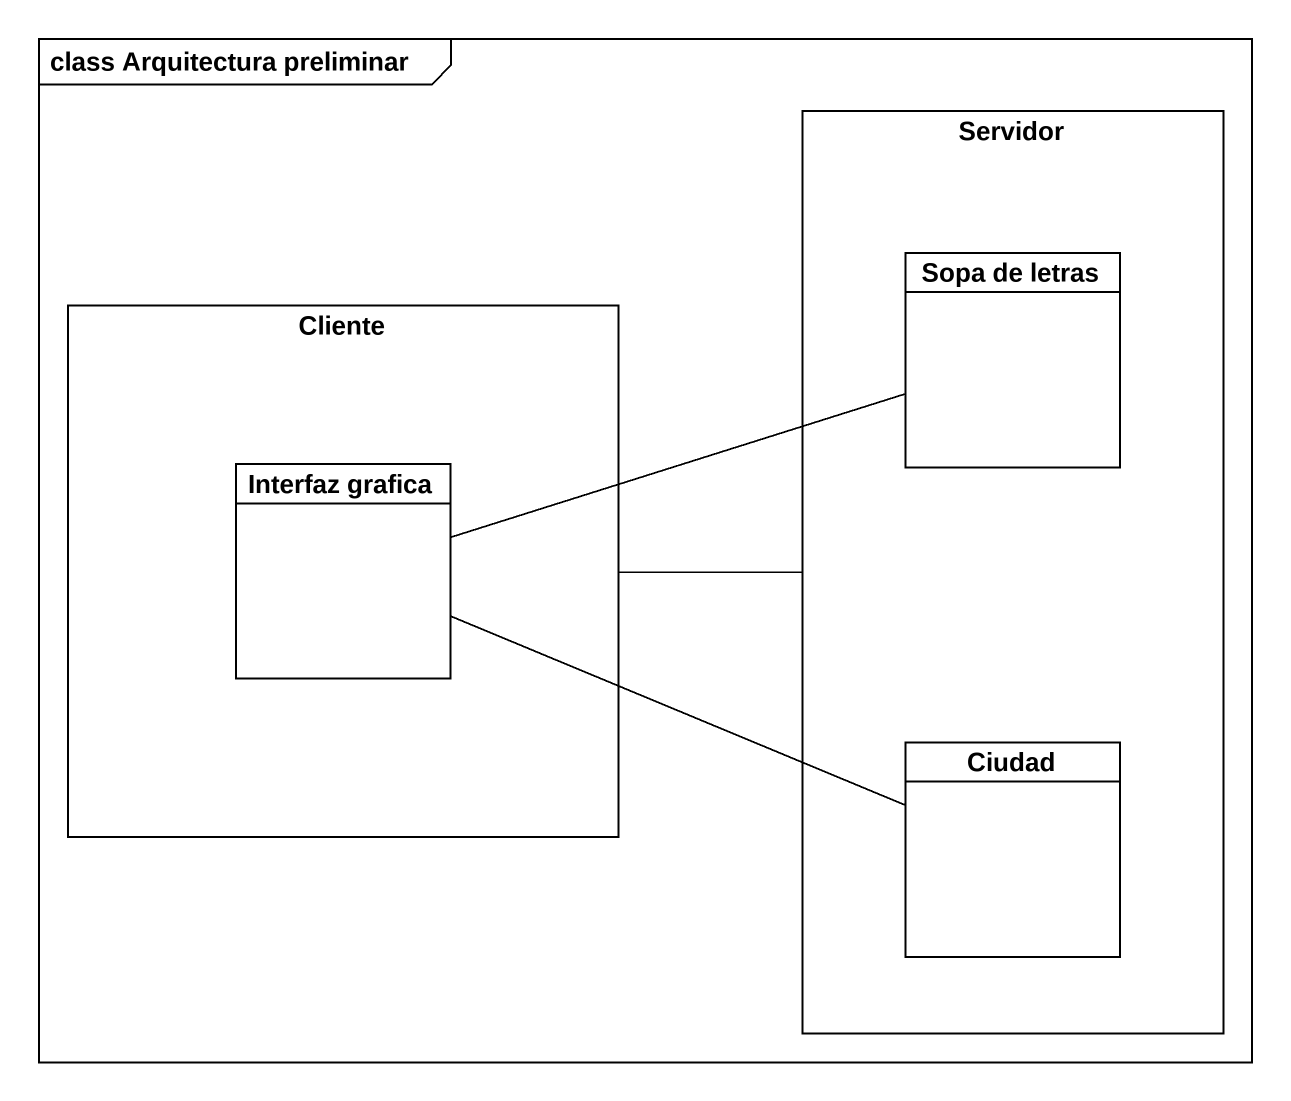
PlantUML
@startuml
mainframe class Arquitectura preliminar
hide circle
hide empty members
rectangle Servidor {
  class "Sopa de letras" as Sopa_de_letras
  class Ciudad
}
rectangle Cliente {
  class "Interfaz grafica" as Interfaz_grafica
}
Sopa_de_letras -left- Interfaz_grafica
Cliente -right- Servidor
Interfaz_grafica -right- Ciudad
@enduml
